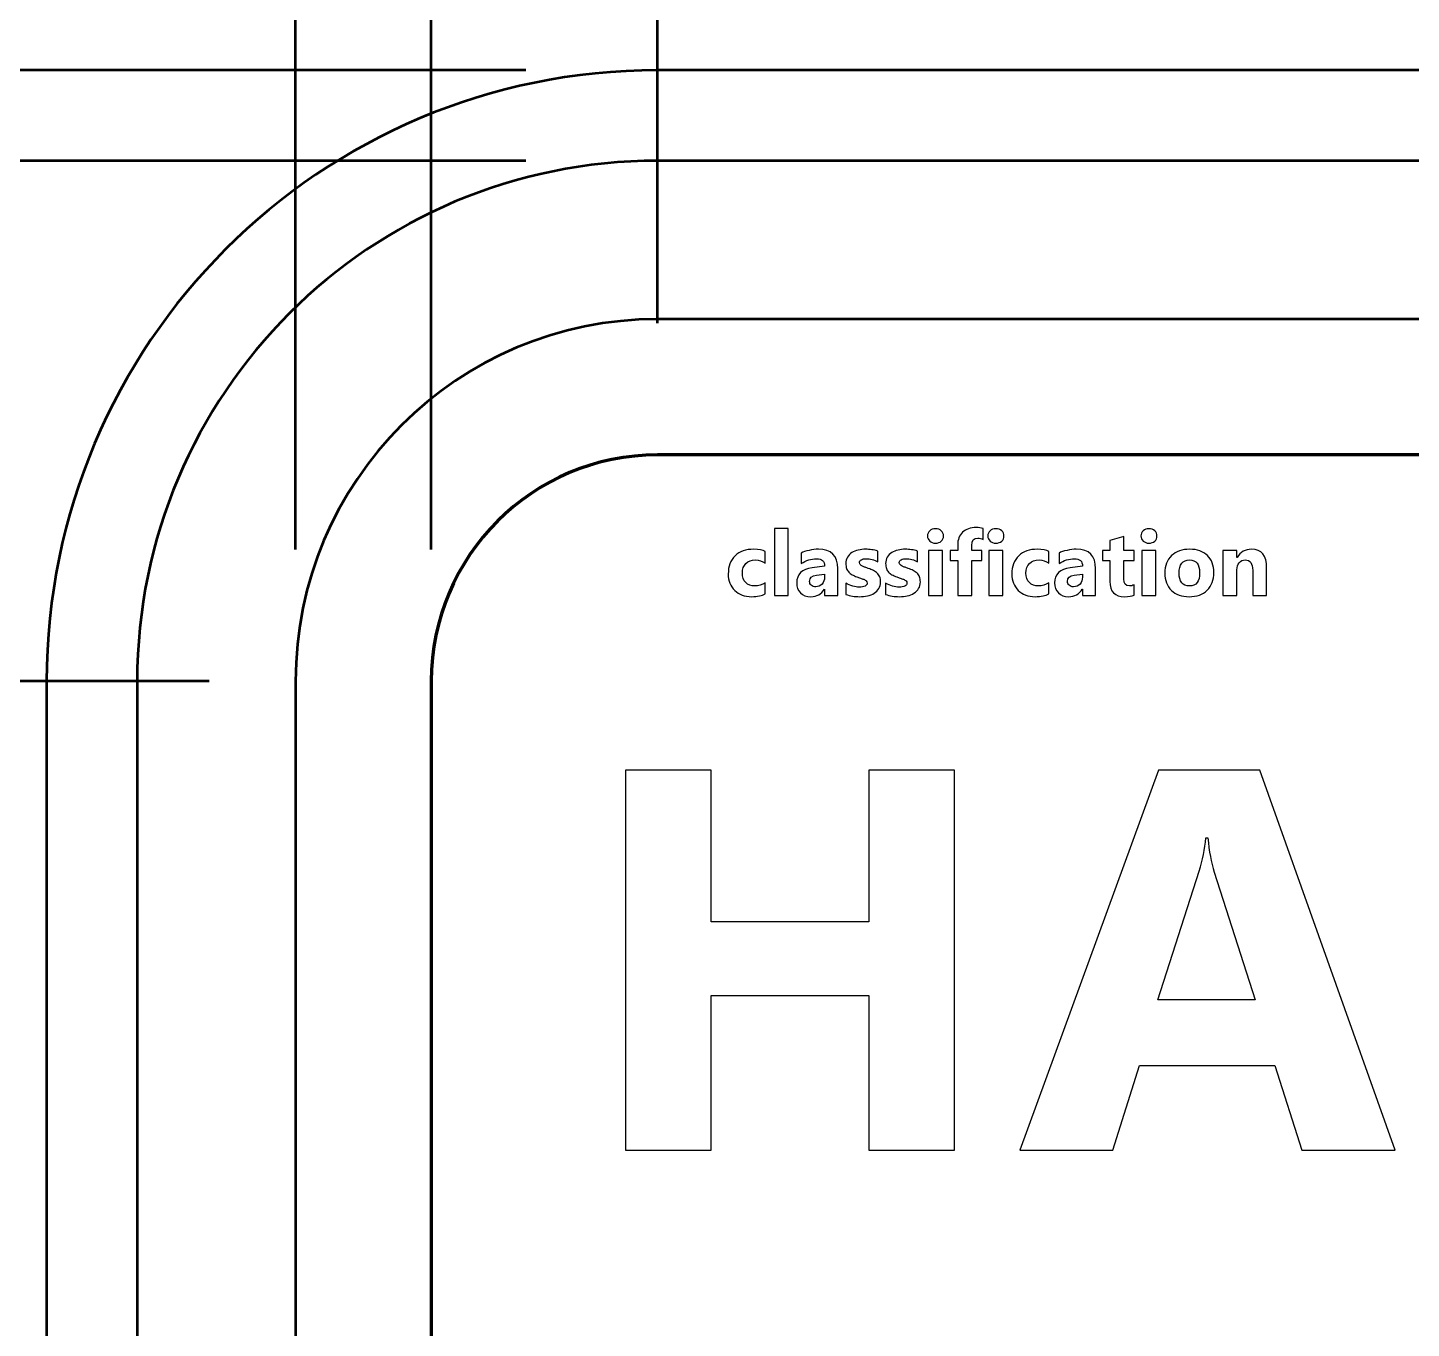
# Model space of a CAD drawing. Header units: centimetres. Extents: x -201 to 63, y -83 to 73.
# Drawn here: x -81.742 to -78.684, y -39.13 to -36.256 of the extents above; entities that cross this region are included whole.
import ezdxf

# ---------------------------------------------------------------- set-up
doc = ezdxf.new("R2010")
doc.units = ezdxf.units.CM
doc.header["$MEASUREMENT"] = 0
doc.layers.add('Layer 1', color=7, linetype='Continuous')

msp = doc.modelspace()

# ---------------------------------------------------------------- linework, layer by layer
at = {"layer": 'Layer 1', "lineweight": 53}
for points in [[(-81.15, -37.40894), (-81.15, -37.40894), (-81.15, -32.70894), (-81.15, -32.70894)], [(-80.35, -36.61788), (-80.35, -36.61788), (-80.35, -32.70894), (-80.35, -32.70894)], [(-80.85, -37.40894), (-80.85, -37.40894), (-80.85, -34.20894), (-80.85, -34.20894)], [(-80.35, -36.90894), (-80.35, -36.90894), (-80.35, -34.20894), (-80.35, -34.20894)], [(-80.64106, -36.35), (-80.64106, -36.35), (-91.79106, -36.35), (-91.79106, -36.35)], [(-80.64106, -36.55), (-80.64106, -36.55), (-90.29106, -36.55), (-90.29106, -36.55)], [(-81.34106, -37.7), (-81.34106, -37.7), (-91.79106, -37.7), (-91.79106, -37.7)], [(-81.34106, -37.7), (-81.34106, -37.7), (-90.29106, -37.7), (-90.29106, -37.7)]]:
    msp.add_open_spline(points, degree=3, dxfattribs=at)
at = {"layer": 'Layer 1', "color": 4, "lineweight": 53}
for points in [[(-81.7, -52.3), (-81.7, -52.3), (-81.7, -37.7), (-81.7, -37.7), (-81.7, -37.7), (-81.7, -36.95441), (-81.09559, -36.35), (-80.35, -36.35), (-80.35, -36.35), (-80.35, -36.35), (-69.65, -36.35), (-69.65, -36.35), (-69.65, -36.35), (-68.90441, -36.35), (-68.3, -36.95441), (-68.3, -37.7), (-68.3, -37.7), (-68.3, -37.7), (-68.3, -52.3), (-68.3, -52.3), (-68.3, -52.3), (-68.3, -53.04559), (-68.90441, -53.65), (-69.65, -53.65), (-69.65, -53.65), (-69.65, -53.65), (-80.35, -53.65), (-80.35, -53.65), (-80.35, -53.65), (-81.09559, -53.65), (-81.7, -53.04559), (-81.7, -52.3)], [(-81.5, -52.3), (-81.5, -52.3), (-81.5, -37.7), (-81.5, -37.7), (-81.5, -37.7), (-81.5, -37.06487), (-80.98513, -36.55), (-80.35, -36.55), (-80.35, -36.55), (-80.35, -36.55), (-69.65, -36.55), (-69.65, -36.55), (-69.65, -36.55), (-69.01487, -36.55), (-68.5, -37.06487), (-68.5, -37.7), (-68.5, -37.7), (-68.5, -37.7), (-68.5, -52.3), (-68.5, -52.3), (-68.5, -52.3), (-68.5, -52.93513), (-69.01487, -53.45), (-69.65, -53.45), (-69.65, -53.45), (-69.65, -53.45), (-80.35, -53.45), (-80.35, -53.45), (-80.35, -53.45), (-80.98513, -53.45), (-81.5, -52.93513), (-81.5, -52.3)]]:
    msp.add_open_spline(points, degree=3, knots=[0, 0, 0, 0, 0.1111111, 0.1111111, 0.1111111, 0.1111111, 0.2222222, 0.2222222, 0.2222222, 0.2222222, 0.3333333, 0.3333333, 0.3333333, 0.3333333, 0.4444444, 0.4444444, 0.4444444, 0.4444444, 0.5555556, 0.5555556, 0.5555556, 0.5555556, 0.6666667, 0.6666667, 0.6666667, 0.6666667, 0.7777778, 0.7777778, 0.7777778, 0.7777778, 1, 1, 1, 1], dxfattribs=at)
at = {"layer": 'Layer 1', "color": 253, "lineweight": 53}
msp.add_open_spline([(-81.15, -52.3), (-81.15, -52.3), (-81.15, -37.7), (-81.15, -37.7), (-81.15, -37.7), (-81.15, -37.25817), (-80.79183, -36.9), (-80.35, -36.9), (-80.35, -36.9), (-80.35, -36.9), (-69.65, -36.9), (-69.65, -36.9), (-69.65, -36.9), (-69.20817, -36.9), (-68.85, -37.25817), (-68.85, -37.7), (-68.85, -37.7), (-68.85, -37.7), (-68.85, -52.3), (-68.85, -52.3), (-68.85, -52.3), (-68.85, -52.74183), (-69.20817, -53.1), (-69.65, -53.1), (-69.65, -53.1), (-69.65, -53.1), (-80.35, -53.1), (-80.35, -53.1), (-80.35, -53.1), (-80.79183, -53.1), (-81.15, -52.74183), (-81.15, -52.3)], degree=3, knots=[0, 0, 0, 0, 0.1111111, 0.1111111, 0.1111111, 0.1111111, 0.2222222, 0.2222222, 0.2222222, 0.2222222, 0.3333333, 0.3333333, 0.3333333, 0.3333333, 0.4444444, 0.4444444, 0.4444444, 0.4444444, 0.5555556, 0.5555556, 0.5555556, 0.5555556, 0.6666667, 0.6666667, 0.6666667, 0.6666667, 0.7777778, 0.7777778, 0.7777778, 0.7777778, 1, 1, 1, 1], dxfattribs=at)
at = {"layer": 'Layer 1', "lineweight": 100}
msp.add_open_spline([(-80.85, -52.3), (-80.85, -52.3), (-80.85, -37.7), (-80.85, -37.7), (-80.85, -37.7), (-80.85, -37.42386), (-80.62614, -37.2), (-80.35, -37.2), (-80.35, -37.2), (-80.35, -37.2), (-69.65, -37.2), (-69.65, -37.2), (-69.65, -37.2), (-69.37386, -37.2), (-69.15, -37.42386), (-69.15, -37.7), (-69.15, -37.7), (-69.15, -37.7), (-69.15, -52.3), (-69.15, -52.3), (-69.15, -52.3), (-69.15, -52.57614), (-69.37386, -52.8), (-69.65, -52.8), (-69.65, -52.8), (-69.65, -52.8), (-80.35, -52.8), (-80.35, -52.8), (-80.35, -52.8), (-80.62614, -52.8), (-80.85, -52.57614), (-80.85, -52.3)], degree=3, knots=[0, 0, 0, 0, 0.1111111, 0.1111111, 0.1111111, 0.1111111, 0.2222222, 0.2222222, 0.2222222, 0.2222222, 0.3333333, 0.3333333, 0.3333333, 0.3333333, 0.4444444, 0.4444444, 0.4444444, 0.4444444, 0.5555556, 0.5555556, 0.5555556, 0.5555556, 0.6666667, 0.6666667, 0.6666667, 0.6666667, 0.7777778, 0.7777778, 0.7777778, 0.7777778, 1, 1, 1, 1], dxfattribs=at)
at = {"layer": 'Layer 1'}
for points, knots in [([(-80.061, -37.51099), (-80.061, -37.51099), (-80.09183, -37.51099), (-80.09183, -37.51099), (-80.09183, -37.51099), (-80.09183, -37.51099), (-80.09183, -37.36296), (-80.09183, -37.36296), (-80.09183, -37.36296), (-80.09183, -37.36296), (-80.061, -37.36296), (-80.061, -37.36296), (-80.061, -37.36296), (-80.061, -37.36296), (-80.061, -37.51099), (-80.061, -37.51099)], [0, 0, 0, 0, 0.2, 0.2, 0.2, 0.2, 0.4, 0.4, 0.4, 0.4, 0.6, 0.6, 0.6, 0.6, 1, 1, 1, 1]), ([(-79.73577, -37.39516), (-79.74097, -37.39516), (-79.74524, -37.39362), (-79.74854, -37.39052), (-79.74854, -37.39052), (-79.75187, -37.38742), (-79.75354, -37.38366), (-79.75354, -37.37916), (-79.75354, -37.37916), (-79.75354, -37.37452), (-79.75187, -37.37076), (-79.74854, -37.36782), (-79.74854, -37.36782), (-79.74524, -37.36489), (-79.74097, -37.36342), (-79.73577, -37.36342), (-79.73577, -37.36342), (-79.73047, -37.36342), (-79.7262, -37.36489), (-79.7229, -37.36782), (-79.7229, -37.36782), (-79.71964, -37.37076), (-79.71797, -37.37452), (-79.71797, -37.37916), (-79.71797, -37.37916), (-79.71797, -37.38382), (-79.71964, -37.38769), (-79.7229, -37.39069), (-79.7229, -37.39069), (-79.7262, -37.39366), (-79.73047, -37.39516), (-79.73577, -37.39516)], [0, 0, 0, 0, 0.1111111, 0.1111111, 0.1111111, 0.1111111, 0.2222222, 0.2222222, 0.2222222, 0.2222222, 0.3333333, 0.3333333, 0.3333333, 0.3333333, 0.4444444, 0.4444444, 0.4444444, 0.4444444, 0.5555556, 0.5555556, 0.5555556, 0.5555556, 0.6666667, 0.6666667, 0.6666667, 0.6666667, 0.7777778, 0.7777778, 0.7777778, 0.7777778, 1, 1, 1, 1]), ([(-79.63077, -37.38676), (-79.63451, -37.38496), (-79.63821, -37.38402), (-79.64191, -37.38402), (-79.64191, -37.38402), (-79.65117, -37.38402), (-79.65577, -37.38942), (-79.65577, -37.40016), (-79.65577, -37.40016), (-79.65577, -37.40016), (-79.65577, -37.41099), (-79.65577, -37.41099), (-79.65577, -37.41099), (-79.65577, -37.41099), (-79.63314, -37.41099), (-79.63314, -37.41099), (-79.63314, -37.41099), (-79.63314, -37.41099), (-79.63314, -37.43336), (-79.63314, -37.43336), (-79.63314, -37.43336), (-79.63314, -37.43336), (-79.65577, -37.43336), (-79.65577, -37.43336), (-79.65577, -37.43336), (-79.65577, -37.43336), (-79.65577, -37.51099), (-79.65577, -37.51099), (-79.65577, -37.51099), (-79.65577, -37.51099), (-79.68674, -37.51099), (-79.68674, -37.51099), (-79.68674, -37.51099), (-79.68674, -37.51099), (-79.68674, -37.43336), (-79.68674, -37.43336), (-79.68674, -37.43336), (-79.68674, -37.43336), (-79.70354, -37.43336), (-79.70354, -37.43336), (-79.70354, -37.43336), (-79.70354, -37.43336), (-79.70354, -37.41099), (-79.70354, -37.41099), (-79.70354, -37.41099), (-79.70354, -37.41099), (-79.68674, -37.41099), (-79.68674, -37.41099), (-79.68674, -37.41099), (-79.68674, -37.41099), (-79.68674, -37.39859), (-79.68674, -37.39859), (-79.68674, -37.39859), (-79.68674, -37.38719), (-79.68307, -37.37802), (-79.67574, -37.37106), (-79.67574, -37.37106), (-79.66844, -37.36409), (-79.65847, -37.36059), (-79.64591, -37.36059), (-79.64591, -37.36059), (-79.63987, -37.36059), (-79.63481, -37.36126), (-79.63077, -37.36256), (-79.63077, -37.36256), (-79.63077, -37.36256), (-79.63077, -37.38676), (-79.63077, -37.38676)], [0, 0, 0, 0, 0.0555556, 0.0555556, 0.0555556, 0.0555556, 0.1111111, 0.1111111, 0.1111111, 0.1111111, 0.1666667, 0.1666667, 0.1666667, 0.1666667, 0.2222222, 0.2222222, 0.2222222, 0.2222222, 0.2777778, 0.2777778, 0.2777778, 0.2777778, 0.3333333, 0.3333333, 0.3333333, 0.3333333, 0.3888889, 0.3888889, 0.3888889, 0.3888889, 0.4444444, 0.4444444, 0.4444444, 0.4444444, 0.5, 0.5, 0.5, 0.5, 0.5555556, 0.5555556, 0.5555556, 0.5555556, 0.6111111, 0.6111111, 0.6111111, 0.6111111, 0.6666667, 0.6666667, 0.6666667, 0.6666667, 0.7222222, 0.7222222, 0.7222222, 0.7222222, 0.7777778, 0.7777778, 0.7777778, 0.7777778, 0.8333333, 0.8333333, 0.8333333, 0.8333333, 0.8888889, 0.8888889, 0.8888889, 0.8888889, 1, 1, 1, 1]), ([(-79.60237, -37.39516), (-79.60757, -37.39516), (-79.61184, -37.39362), (-79.61517, -37.39052), (-79.61517, -37.39052), (-79.61847, -37.38742), (-79.62014, -37.38366), (-79.62014, -37.37916), (-79.62014, -37.37916), (-79.62014, -37.37452), (-79.61847, -37.37076), (-79.61517, -37.36782), (-79.61517, -37.36782), (-79.61184, -37.36489), (-79.60757, -37.36342), (-79.60237, -37.36342), (-79.60237, -37.36342), (-79.59707, -37.36342), (-79.59281, -37.36489), (-79.58947, -37.36782), (-79.58947, -37.36782), (-79.58614, -37.37076), (-79.58451, -37.37452), (-79.58451, -37.37916), (-79.58451, -37.37916), (-79.58451, -37.38379), (-79.58614, -37.38759), (-79.58944, -37.39062), (-79.58944, -37.39062), (-79.59271, -37.39366), (-79.59704, -37.39516), (-79.60237, -37.39516)], [0, 0, 0, 0, 0.1111111, 0.1111111, 0.1111111, 0.1111111, 0.2222222, 0.2222222, 0.2222222, 0.2222222, 0.3333333, 0.3333333, 0.3333333, 0.3333333, 0.4444444, 0.4444444, 0.4444444, 0.4444444, 0.5555556, 0.5555556, 0.5555556, 0.5555556, 0.6666667, 0.6666667, 0.6666667, 0.6666667, 0.7777778, 0.7777778, 0.7777778, 0.7777778, 1, 1, 1, 1]), ([(-79.26408, -37.39516), (-79.26928, -37.39516), (-79.27355, -37.39362), (-79.27685, -37.39052), (-79.27685, -37.39052), (-79.28018, -37.38742), (-79.28185, -37.38366), (-79.28185, -37.37916), (-79.28185, -37.37916), (-79.28185, -37.37452), (-79.28018, -37.37076), (-79.27685, -37.36782), (-79.27685, -37.36782), (-79.27355, -37.36489), (-79.26928, -37.36342), (-79.26408, -37.36342), (-79.26408, -37.36342), (-79.25878, -37.36342), (-79.25451, -37.36489), (-79.25121, -37.36782), (-79.25121, -37.36782), (-79.24795, -37.37076), (-79.24628, -37.37452), (-79.24628, -37.37916), (-79.24628, -37.37916), (-79.24628, -37.38382), (-79.24795, -37.38769), (-79.25121, -37.39069), (-79.25121, -37.39069), (-79.25451, -37.39366), (-79.25878, -37.39516), (-79.26408, -37.39516)], [0, 0, 0, 0, 0.1111111, 0.1111111, 0.1111111, 0.1111111, 0.2222222, 0.2222222, 0.2222222, 0.2222222, 0.3333333, 0.3333333, 0.3333333, 0.3333333, 0.4444444, 0.4444444, 0.4444444, 0.4444444, 0.5555556, 0.5555556, 0.5555556, 0.5555556, 0.6666667, 0.6666667, 0.6666667, 0.6666667, 0.7777778, 0.7777778, 0.7777778, 0.7777778, 1, 1, 1, 1]), ([(-79.29708, -37.50982), (-79.30164, -37.51222), (-79.30851, -37.51342), (-79.31768, -37.51342), (-79.31768, -37.51342), (-79.33941, -37.51342), (-79.35031, -37.50212), (-79.35031, -37.47956), (-79.35031, -37.47956), (-79.35031, -37.47956), (-79.35031, -37.43376), (-79.35031, -37.43376), (-79.35031, -37.43376), (-79.35031, -37.43376), (-79.36651, -37.43376), (-79.36651, -37.43376), (-79.36651, -37.43376), (-79.36651, -37.43376), (-79.36651, -37.41099), (-79.36651, -37.41099), (-79.36651, -37.41099), (-79.36651, -37.41099), (-79.35031, -37.41099), (-79.35031, -37.41099), (-79.35031, -37.41099), (-79.35031, -37.41099), (-79.35031, -37.38942), (-79.35031, -37.38942), (-79.35031, -37.38942), (-79.35031, -37.38942), (-79.31954, -37.38062), (-79.31954, -37.38062), (-79.31954, -37.38062), (-79.31954, -37.38062), (-79.31954, -37.41099), (-79.31954, -37.41099), (-79.31954, -37.41099), (-79.31954, -37.41099), (-79.29708, -37.41099), (-79.29708, -37.41099), (-79.29708, -37.41099), (-79.29708, -37.41099), (-79.29708, -37.43376), (-79.29708, -37.43376), (-79.29708, -37.43376), (-79.29708, -37.43376), (-79.31954, -37.43376), (-79.31954, -37.43376), (-79.31954, -37.43376), (-79.31954, -37.43376), (-79.31954, -37.47419), (-79.31954, -37.47419), (-79.31954, -37.47419), (-79.31954, -37.48459), (-79.31541, -37.48979), (-79.30714, -37.48979), (-79.30714, -37.48979), (-79.30388, -37.48979), (-79.30051, -37.48886), (-79.29708, -37.48696), (-79.29708, -37.48696), (-79.29708, -37.48696), (-79.29708, -37.50982), (-79.29708, -37.50982)], [0, 0, 0, 0, 0.0588235, 0.0588235, 0.0588235, 0.0588235, 0.1176471, 0.1176471, 0.1176471, 0.1176471, 0.1764706, 0.1764706, 0.1764706, 0.1764706, 0.2352941, 0.2352941, 0.2352941, 0.2352941, 0.2941176, 0.2941176, 0.2941176, 0.2941176, 0.3529412, 0.3529412, 0.3529412, 0.3529412, 0.4117647, 0.4117647, 0.4117647, 0.4117647, 0.4705882, 0.4705882, 0.4705882, 0.4705882, 0.5294118, 0.5294118, 0.5294118, 0.5294118, 0.5882353, 0.5882353, 0.5882353, 0.5882353, 0.6470588, 0.6470588, 0.6470588, 0.6470588, 0.7058824, 0.7058824, 0.7058824, 0.7058824, 0.7647059, 0.7647059, 0.7647059, 0.7647059, 0.8235294, 0.8235294, 0.8235294, 0.8235294, 0.8823529, 0.8823529, 0.8823529, 0.8823529, 1, 1, 1, 1]), ([(-80.11206, -37.50739), (-80.11903, -37.51142), (-80.1291, -37.51342), (-80.14223, -37.51342), (-80.14223, -37.51342), (-80.1576, -37.51342), (-80.17003, -37.50879), (-80.17953, -37.49946), (-80.17953, -37.49946), (-80.18903, -37.49016), (-80.1938, -37.47816), (-80.1938, -37.46342), (-80.1938, -37.46342), (-80.1938, -37.44642), (-80.1887, -37.43306), (-80.17853, -37.42326), (-80.17853, -37.42326), (-80.16833, -37.41346), (-80.1547, -37.40856), (-80.13763, -37.40856), (-80.13763, -37.40856), (-80.12586, -37.40856), (-80.11733, -37.41012), (-80.11206, -37.41322), (-80.11206, -37.41322), (-80.11206, -37.41322), (-80.11206, -37.43942), (-80.11206, -37.43942), (-80.11206, -37.43942), (-80.1185, -37.43459), (-80.1257, -37.43219), (-80.13363, -37.43219), (-80.13363, -37.43219), (-80.1425, -37.43219), (-80.1495, -37.43476), (-80.1547, -37.43996), (-80.1547, -37.43996), (-80.15986, -37.44512), (-80.16246, -37.45226), (-80.16246, -37.46139), (-80.16246, -37.46139), (-80.16246, -37.47022), (-80.15996, -37.47719), (-80.15503, -37.48222), (-80.15503, -37.48222), (-80.1501, -37.48729), (-80.14326, -37.48979), (-80.13463, -37.48979), (-80.13463, -37.48979), (-80.12693, -37.48979), (-80.11943, -37.48739), (-80.11206, -37.48256), (-80.11206, -37.48256), (-80.11206, -37.48256), (-80.11206, -37.50739), (-80.11206, -37.50739)], [0, 0, 0, 0, 0.0666667, 0.0666667, 0.0666667, 0.0666667, 0.1333333, 0.1333333, 0.1333333, 0.1333333, 0.2, 0.2, 0.2, 0.2, 0.2666667, 0.2666667, 0.2666667, 0.2666667, 0.3333333, 0.3333333, 0.3333333, 0.3333333, 0.4, 0.4, 0.4, 0.4, 0.4666667, 0.4666667, 0.4666667, 0.4666667, 0.5333333, 0.5333333, 0.5333333, 0.5333333, 0.6, 0.6, 0.6, 0.6, 0.6666667, 0.6666667, 0.6666667, 0.6666667, 0.7333333, 0.7333333, 0.7333333, 0.7333333, 0.8, 0.8, 0.8, 0.8, 0.8666667, 0.8666667, 0.8666667, 0.8666667, 1, 1, 1, 1]), ([(-79.9518, -37.51099), (-79.9518, -37.51099), (-79.981, -37.51099), (-79.981, -37.51099), (-79.981, -37.51099), (-79.981, -37.51099), (-79.981, -37.49662), (-79.981, -37.49662), (-79.981, -37.49662), (-79.981, -37.49662), (-79.9814, -37.49662), (-79.9814, -37.49662), (-79.9814, -37.49662), (-79.9881, -37.50782), (-79.99803, -37.51342), (-80.0112, -37.51342), (-80.0112, -37.51342), (-80.0209, -37.51342), (-80.02853, -37.51069), (-80.0341, -37.50519), (-80.0341, -37.50519), (-80.03967, -37.49969), (-80.04243, -37.49232), (-80.04243, -37.48316), (-80.04243, -37.48316), (-80.04243, -37.46376), (-80.03093, -37.45256), (-80.00797, -37.44956), (-80.00797, -37.44956), (-80.00797, -37.44956), (-79.9808, -37.44596), (-79.9808, -37.44596), (-79.9808, -37.44596), (-79.9808, -37.43502), (-79.98673, -37.42956), (-79.9986, -37.42956), (-79.9986, -37.42956), (-80.0105, -37.42956), (-80.02183, -37.43309), (-80.03257, -37.44019), (-80.03257, -37.44019), (-80.03257, -37.44019), (-80.03257, -37.41696), (-80.03257, -37.41696), (-80.03257, -37.41696), (-80.02827, -37.41472), (-80.0224, -37.41279), (-80.01493, -37.41109), (-80.01493, -37.41109), (-80.0075, -37.40939), (-80.0007, -37.40856), (-79.99457, -37.40856), (-79.99457, -37.40856), (-79.96607, -37.40856), (-79.9518, -37.42279), (-79.9518, -37.45122), (-79.9518, -37.45122), (-79.9518, -37.45122), (-79.9518, -37.51099), (-79.9518, -37.51099)], [0, 0, 0, 0, 0.0625, 0.0625, 0.0625, 0.0625, 0.125, 0.125, 0.125, 0.125, 0.1875, 0.1875, 0.1875, 0.1875, 0.25, 0.25, 0.25, 0.25, 0.3125, 0.3125, 0.3125, 0.3125, 0.375, 0.375, 0.375, 0.375, 0.4375, 0.4375, 0.4375, 0.4375, 0.5, 0.5, 0.5, 0.5, 0.5625, 0.5625, 0.5625, 0.5625, 0.625, 0.625, 0.625, 0.625, 0.6875, 0.6875, 0.6875, 0.6875, 0.75, 0.75, 0.75, 0.75, 0.8125, 0.8125, 0.8125, 0.8125, 0.875, 0.875, 0.875, 0.875, 1, 1, 1, 1]), ([(-79.93394, -37.50836), (-79.93394, -37.50836), (-79.93394, -37.48336), (-79.93394, -37.48336), (-79.93394, -37.48336), (-79.92884, -37.48642), (-79.92377, -37.48869), (-79.91874, -37.49019), (-79.91874, -37.49019), (-79.9137, -37.49169), (-79.90894, -37.49242), (-79.90444, -37.49242), (-79.90444, -37.49242), (-79.89897, -37.49242), (-79.89464, -37.49169), (-79.8915, -37.49019), (-79.8915, -37.49019), (-79.88834, -37.48869), (-79.88677, -37.48642), (-79.88677, -37.48336), (-79.88677, -37.48336), (-79.88677, -37.48139), (-79.88747, -37.47976), (-79.8889, -37.47846), (-79.8889, -37.47846), (-79.89034, -37.47716), (-79.89217, -37.47602), (-79.89444, -37.47506), (-79.89444, -37.47506), (-79.89667, -37.47409), (-79.89914, -37.47319), (-79.9018, -37.47242), (-79.9018, -37.47242), (-79.90447, -37.47162), (-79.90704, -37.47076), (-79.9095, -37.46979), (-79.9095, -37.46979), (-79.91347, -37.46829), (-79.91697, -37.46666), (-79.92, -37.46496), (-79.92, -37.46496), (-79.92304, -37.46322), (-79.92557, -37.46122), (-79.92764, -37.45892), (-79.92764, -37.45892), (-79.92967, -37.45666), (-79.93124, -37.45402), (-79.9323, -37.45102), (-79.9323, -37.45102), (-79.93337, -37.44802), (-79.93394, -37.44449), (-79.93394, -37.44039), (-79.93394, -37.44039), (-79.93394, -37.43479), (-79.9327, -37.42996), (-79.93027, -37.42592), (-79.93027, -37.42592), (-79.92784, -37.42189), (-79.92457, -37.41859), (-79.9205, -37.41602), (-79.9205, -37.41602), (-79.91644, -37.41346), (-79.91177, -37.41156), (-79.90654, -37.41036), (-79.90654, -37.41036), (-79.9013, -37.40916), (-79.89584, -37.40856), (-79.89017, -37.40856), (-79.89017, -37.40856), (-79.88574, -37.40856), (-79.88127, -37.40889), (-79.8767, -37.40959), (-79.8767, -37.40959), (-79.87214, -37.41026), (-79.86764, -37.41126), (-79.8632, -37.41256), (-79.8632, -37.41256), (-79.8632, -37.41256), (-79.8632, -37.43639), (-79.8632, -37.43639), (-79.8632, -37.43639), (-79.86714, -37.43409), (-79.8713, -37.43239), (-79.87577, -37.43126), (-79.87577, -37.43126), (-79.88024, -37.43012), (-79.8846, -37.42956), (-79.8889, -37.42956), (-79.8889, -37.42956), (-79.89094, -37.42956), (-79.89284, -37.42972), (-79.8946, -37.43009), (-79.8946, -37.43009), (-79.8964, -37.43042), (-79.898, -37.43096), (-79.89937, -37.43166), (-79.89937, -37.43166), (-79.90074, -37.43232), (-79.9018, -37.43319), (-79.90257, -37.43429), (-79.90257, -37.43429), (-79.90337, -37.43536), (-79.90374, -37.43659), (-79.90374, -37.43796), (-79.90374, -37.43796), (-79.90374, -37.43976), (-79.90317, -37.44132), (-79.902, -37.44262), (-79.902, -37.44262), (-79.9008, -37.44392), (-79.8993, -37.44506), (-79.8974, -37.44599), (-79.8974, -37.44599), (-79.8955, -37.44696), (-79.8934, -37.44779), (-79.8911, -37.44852), (-79.8911, -37.44852), (-79.8888, -37.44929), (-79.8865, -37.45006), (-79.8842, -37.45082), (-79.8842, -37.45082), (-79.8801, -37.45226), (-79.8764, -37.45382), (-79.87307, -37.45552), (-79.87307, -37.45552), (-79.86977, -37.45722), (-79.8669, -37.45919), (-79.86454, -37.46149), (-79.86454, -37.46149), (-79.86217, -37.46376), (-79.86034, -37.46642), (-79.85907, -37.46949), (-79.85907, -37.46949), (-79.8578, -37.47256), (-79.85717, -37.47619), (-79.85717, -37.48042), (-79.85717, -37.48042), (-79.85717, -37.48636), (-79.85844, -37.49142), (-79.86104, -37.49562), (-79.86104, -37.49562), (-79.8636, -37.49982), (-79.867, -37.50322), (-79.87127, -37.50586), (-79.87127, -37.50586), (-79.87554, -37.50849), (-79.88047, -37.51042), (-79.88604, -37.51162), (-79.88604, -37.51162), (-79.8916, -37.51282), (-79.89737, -37.51342), (-79.90337, -37.51342), (-79.90337, -37.51342), (-79.91437, -37.51342), (-79.92454, -37.51172), (-79.93394, -37.50836)], [0, 0, 0, 0, 0.025, 0.025, 0.025, 0.025, 0.05, 0.05, 0.05, 0.05, 0.075, 0.075, 0.075, 0.075, 0.1, 0.1, 0.1, 0.1, 0.125, 0.125, 0.125, 0.125, 0.15, 0.15, 0.15, 0.15, 0.175, 0.175, 0.175, 0.175, 0.2, 0.2, 0.2, 0.2, 0.225, 0.225, 0.225, 0.225, 0.25, 0.25, 0.25, 0.25, 0.275, 0.275, 0.275, 0.275, 0.3, 0.3, 0.3, 0.3, 0.325, 0.325, 0.325, 0.325, 0.35, 0.35, 0.35, 0.35, 0.375, 0.375, 0.375, 0.375, 0.4, 0.4, 0.4, 0.4, 0.425, 0.425, 0.425, 0.425, 0.45, 0.45, 0.45, 0.45, 0.475, 0.475, 0.475, 0.475, 0.5, 0.5, 0.5, 0.5, 0.525, 0.525, 0.525, 0.525, 0.55, 0.55, 0.55, 0.55, 0.575, 0.575, 0.575, 0.575, 0.6, 0.6, 0.6, 0.6, 0.625, 0.625, 0.625, 0.625, 0.65, 0.65, 0.65, 0.65, 0.675, 0.675, 0.675, 0.675, 0.7, 0.7, 0.7, 0.7, 0.725, 0.725, 0.725, 0.725, 0.75, 0.75, 0.75, 0.75, 0.775, 0.775, 0.775, 0.775, 0.8, 0.8, 0.8, 0.8, 0.825, 0.825, 0.825, 0.825, 0.85, 0.85, 0.85, 0.85, 0.875, 0.875, 0.875, 0.875, 0.9, 0.9, 0.9, 0.9, 0.925, 0.925, 0.925, 0.925, 0.95, 0.95, 0.95, 0.95, 1, 1, 1, 1]), ([(-79.84594, -37.50836), (-79.84594, -37.50836), (-79.84594, -37.48336), (-79.84594, -37.48336), (-79.84594, -37.48336), (-79.84084, -37.48642), (-79.83577, -37.48869), (-79.83074, -37.49019), (-79.83074, -37.49019), (-79.8257, -37.49169), (-79.82094, -37.49242), (-79.81644, -37.49242), (-79.81644, -37.49242), (-79.81097, -37.49242), (-79.80664, -37.49169), (-79.8035, -37.49019), (-79.8035, -37.49019), (-79.80034, -37.48869), (-79.79877, -37.48642), (-79.79877, -37.48336), (-79.79877, -37.48336), (-79.79877, -37.48139), (-79.79947, -37.47976), (-79.8009, -37.47846), (-79.8009, -37.47846), (-79.80234, -37.47716), (-79.80417, -37.47602), (-79.80644, -37.47506), (-79.80644, -37.47506), (-79.80867, -37.47409), (-79.81114, -37.47319), (-79.8138, -37.47242), (-79.8138, -37.47242), (-79.81647, -37.47162), (-79.81904, -37.47076), (-79.8215, -37.46979), (-79.8215, -37.46979), (-79.82547, -37.46829), (-79.82897, -37.46666), (-79.832, -37.46496), (-79.832, -37.46496), (-79.83504, -37.46322), (-79.83757, -37.46122), (-79.83964, -37.45892), (-79.83964, -37.45892), (-79.84167, -37.45666), (-79.84324, -37.45402), (-79.8443, -37.45102), (-79.8443, -37.45102), (-79.84537, -37.44802), (-79.84594, -37.44449), (-79.84594, -37.44039), (-79.84594, -37.44039), (-79.84594, -37.43479), (-79.8447, -37.42996), (-79.84227, -37.42592), (-79.84227, -37.42592), (-79.83984, -37.42189), (-79.83657, -37.41859), (-79.8325, -37.41602), (-79.8325, -37.41602), (-79.82844, -37.41346), (-79.82377, -37.41156), (-79.81854, -37.41036), (-79.81854, -37.41036), (-79.8133, -37.40916), (-79.80784, -37.40856), (-79.80217, -37.40856), (-79.80217, -37.40856), (-79.79774, -37.40856), (-79.79327, -37.40889), (-79.7887, -37.40959), (-79.7887, -37.40959), (-79.78414, -37.41026), (-79.77964, -37.41126), (-79.7752, -37.41256), (-79.7752, -37.41256), (-79.7752, -37.41256), (-79.7752, -37.43639), (-79.7752, -37.43639), (-79.7752, -37.43639), (-79.77914, -37.43409), (-79.7833, -37.43239), (-79.78777, -37.43126), (-79.78777, -37.43126), (-79.79224, -37.43012), (-79.7966, -37.42956), (-79.8009, -37.42956), (-79.8009, -37.42956), (-79.80294, -37.42956), (-79.80484, -37.42972), (-79.8066, -37.43009), (-79.8066, -37.43009), (-79.8084, -37.43042), (-79.81, -37.43096), (-79.81137, -37.43166), (-79.81137, -37.43166), (-79.81274, -37.43232), (-79.8138, -37.43319), (-79.81457, -37.43429), (-79.81457, -37.43429), (-79.81537, -37.43536), (-79.81574, -37.43659), (-79.81574, -37.43796), (-79.81574, -37.43796), (-79.81574, -37.43976), (-79.81517, -37.44132), (-79.814, -37.44262), (-79.814, -37.44262), (-79.8128, -37.44392), (-79.8113, -37.44506), (-79.8094, -37.44599), (-79.8094, -37.44599), (-79.8075, -37.44696), (-79.8054, -37.44779), (-79.8031, -37.44852), (-79.8031, -37.44852), (-79.8008, -37.44929), (-79.7985, -37.45006), (-79.7962, -37.45082), (-79.7962, -37.45082), (-79.7921, -37.45226), (-79.7884, -37.45382), (-79.78507, -37.45552), (-79.78507, -37.45552), (-79.78177, -37.45722), (-79.7789, -37.45919), (-79.77654, -37.46149), (-79.77654, -37.46149), (-79.77417, -37.46376), (-79.77234, -37.46642), (-79.77107, -37.46949), (-79.77107, -37.46949), (-79.7698, -37.47256), (-79.76917, -37.47619), (-79.76917, -37.48042), (-79.76917, -37.48042), (-79.76917, -37.48636), (-79.77044, -37.49142), (-79.77304, -37.49562), (-79.77304, -37.49562), (-79.7756, -37.49982), (-79.779, -37.50322), (-79.78327, -37.50586), (-79.78327, -37.50586), (-79.78754, -37.50849), (-79.79247, -37.51042), (-79.79804, -37.51162), (-79.79804, -37.51162), (-79.8036, -37.51282), (-79.80937, -37.51342), (-79.81537, -37.51342), (-79.81537, -37.51342), (-79.82637, -37.51342), (-79.83654, -37.51172), (-79.84594, -37.50836)], [0, 0, 0, 0, 0.025, 0.025, 0.025, 0.025, 0.05, 0.05, 0.05, 0.05, 0.075, 0.075, 0.075, 0.075, 0.1, 0.1, 0.1, 0.1, 0.125, 0.125, 0.125, 0.125, 0.15, 0.15, 0.15, 0.15, 0.175, 0.175, 0.175, 0.175, 0.2, 0.2, 0.2, 0.2, 0.225, 0.225, 0.225, 0.225, 0.25, 0.25, 0.25, 0.25, 0.275, 0.275, 0.275, 0.275, 0.3, 0.3, 0.3, 0.3, 0.325, 0.325, 0.325, 0.325, 0.35, 0.35, 0.35, 0.35, 0.375, 0.375, 0.375, 0.375, 0.4, 0.4, 0.4, 0.4, 0.425, 0.425, 0.425, 0.425, 0.45, 0.45, 0.45, 0.45, 0.475, 0.475, 0.475, 0.475, 0.5, 0.5, 0.5, 0.5, 0.525, 0.525, 0.525, 0.525, 0.55, 0.55, 0.55, 0.55, 0.575, 0.575, 0.575, 0.575, 0.6, 0.6, 0.6, 0.6, 0.625, 0.625, 0.625, 0.625, 0.65, 0.65, 0.65, 0.65, 0.675, 0.675, 0.675, 0.675, 0.7, 0.7, 0.7, 0.7, 0.725, 0.725, 0.725, 0.725, 0.75, 0.75, 0.75, 0.75, 0.775, 0.775, 0.775, 0.775, 0.8, 0.8, 0.8, 0.8, 0.825, 0.825, 0.825, 0.825, 0.85, 0.85, 0.85, 0.85, 0.875, 0.875, 0.875, 0.875, 0.9, 0.9, 0.9, 0.9, 0.925, 0.925, 0.925, 0.925, 0.95, 0.95, 0.95, 0.95, 1, 1, 1, 1]), ([(-79.72054, -37.51099), (-79.72054, -37.51099), (-79.75137, -37.51099), (-79.75137, -37.51099), (-79.75137, -37.51099), (-79.75137, -37.51099), (-79.75137, -37.41099), (-79.75137, -37.41099), (-79.75137, -37.41099), (-79.75137, -37.41099), (-79.72054, -37.41099), (-79.72054, -37.41099), (-79.72054, -37.41099), (-79.72054, -37.41099), (-79.72054, -37.51099), (-79.72054, -37.51099)], [0, 0, 0, 0, 0.2, 0.2, 0.2, 0.2, 0.4, 0.4, 0.4, 0.4, 0.6, 0.6, 0.6, 0.6, 1, 1, 1, 1]), ([(-79.58714, -37.51099), (-79.58714, -37.51099), (-79.61787, -37.51099), (-79.61787, -37.51099), (-79.61787, -37.51099), (-79.61787, -37.51099), (-79.61787, -37.41099), (-79.61787, -37.41099), (-79.61787, -37.41099), (-79.61787, -37.41099), (-79.58714, -37.41099), (-79.58714, -37.41099), (-79.58714, -37.41099), (-79.58714, -37.41099), (-79.58714, -37.51099), (-79.58714, -37.51099)], [0, 0, 0, 0, 0.2, 0.2, 0.2, 0.2, 0.4, 0.4, 0.4, 0.4, 0.6, 0.6, 0.6, 0.6, 1, 1, 1, 1]), ([(-79.48537, -37.50739), (-79.49234, -37.51142), (-79.50241, -37.51342), (-79.51554, -37.51342), (-79.51554, -37.51342), (-79.53091, -37.51342), (-79.54334, -37.50879), (-79.55284, -37.49946), (-79.55284, -37.49946), (-79.56234, -37.49016), (-79.56711, -37.47816), (-79.56711, -37.46342), (-79.56711, -37.46342), (-79.56711, -37.44642), (-79.56201, -37.43306), (-79.55184, -37.42326), (-79.55184, -37.42326), (-79.54164, -37.41346), (-79.52801, -37.40856), (-79.51094, -37.40856), (-79.51094, -37.40856), (-79.49917, -37.40856), (-79.49064, -37.41012), (-79.48537, -37.41322), (-79.48537, -37.41322), (-79.48537, -37.41322), (-79.48537, -37.43942), (-79.48537, -37.43942), (-79.48537, -37.43942), (-79.49181, -37.43459), (-79.49901, -37.43219), (-79.50694, -37.43219), (-79.50694, -37.43219), (-79.51581, -37.43219), (-79.52281, -37.43476), (-79.52801, -37.43996), (-79.52801, -37.43996), (-79.53317, -37.44512), (-79.53577, -37.45226), (-79.53577, -37.46139), (-79.53577, -37.46139), (-79.53577, -37.47022), (-79.53327, -37.47719), (-79.52834, -37.48222), (-79.52834, -37.48222), (-79.52341, -37.48729), (-79.51657, -37.48979), (-79.50794, -37.48979), (-79.50794, -37.48979), (-79.50024, -37.48979), (-79.49274, -37.48739), (-79.48537, -37.48256), (-79.48537, -37.48256), (-79.48537, -37.48256), (-79.48537, -37.50739), (-79.48537, -37.50739)], [0, 0, 0, 0, 0.0666667, 0.0666667, 0.0666667, 0.0666667, 0.1333333, 0.1333333, 0.1333333, 0.1333333, 0.2, 0.2, 0.2, 0.2, 0.2666667, 0.2666667, 0.2666667, 0.2666667, 0.3333333, 0.3333333, 0.3333333, 0.3333333, 0.4, 0.4, 0.4, 0.4, 0.4666667, 0.4666667, 0.4666667, 0.4666667, 0.5333333, 0.5333333, 0.5333333, 0.5333333, 0.6, 0.6, 0.6, 0.6, 0.6666667, 0.6666667, 0.6666667, 0.6666667, 0.7333333, 0.7333333, 0.7333333, 0.7333333, 0.8, 0.8, 0.8, 0.8, 0.8666667, 0.8666667, 0.8666667, 0.8666667, 1, 1, 1, 1]), ([(-79.38194, -37.51099), (-79.38194, -37.51099), (-79.41114, -37.51099), (-79.41114, -37.51099), (-79.41114, -37.51099), (-79.41114, -37.51099), (-79.41114, -37.49662), (-79.41114, -37.49662), (-79.41114, -37.49662), (-79.41114, -37.49662), (-79.41154, -37.49662), (-79.41154, -37.49662), (-79.41154, -37.49662), (-79.41824, -37.50782), (-79.42817, -37.51342), (-79.44134, -37.51342), (-79.44134, -37.51342), (-79.45104, -37.51342), (-79.45867, -37.51069), (-79.46424, -37.50519), (-79.46424, -37.50519), (-79.46981, -37.49969), (-79.47257, -37.49232), (-79.47257, -37.48316), (-79.47257, -37.48316), (-79.47257, -37.46376), (-79.46107, -37.45256), (-79.43811, -37.44956), (-79.43811, -37.44956), (-79.43811, -37.44956), (-79.41094, -37.44596), (-79.41094, -37.44596), (-79.41094, -37.44596), (-79.41094, -37.43502), (-79.41687, -37.42956), (-79.42874, -37.42956), (-79.42874, -37.42956), (-79.44064, -37.42956), (-79.45197, -37.43309), (-79.46271, -37.44019), (-79.46271, -37.44019), (-79.46271, -37.44019), (-79.46271, -37.41696), (-79.46271, -37.41696), (-79.46271, -37.41696), (-79.45841, -37.41472), (-79.45254, -37.41279), (-79.44507, -37.41109), (-79.44507, -37.41109), (-79.43764, -37.40939), (-79.43084, -37.40856), (-79.42471, -37.40856), (-79.42471, -37.40856), (-79.39621, -37.40856), (-79.38194, -37.42279), (-79.38194, -37.45122), (-79.38194, -37.45122), (-79.38194, -37.45122), (-79.38194, -37.51099), (-79.38194, -37.51099)], [0, 0, 0, 0, 0.0625, 0.0625, 0.0625, 0.0625, 0.125, 0.125, 0.125, 0.125, 0.1875, 0.1875, 0.1875, 0.1875, 0.25, 0.25, 0.25, 0.25, 0.3125, 0.3125, 0.3125, 0.3125, 0.375, 0.375, 0.375, 0.375, 0.4375, 0.4375, 0.4375, 0.4375, 0.5, 0.5, 0.5, 0.5, 0.5625, 0.5625, 0.5625, 0.5625, 0.625, 0.625, 0.625, 0.625, 0.6875, 0.6875, 0.6875, 0.6875, 0.75, 0.75, 0.75, 0.75, 0.8125, 0.8125, 0.8125, 0.8125, 0.875, 0.875, 0.875, 0.875, 1, 1, 1, 1]), ([(-79.24885, -37.51099), (-79.24885, -37.51099), (-79.27968, -37.51099), (-79.27968, -37.51099), (-79.27968, -37.51099), (-79.27968, -37.51099), (-79.27968, -37.41099), (-79.27968, -37.41099), (-79.27968, -37.41099), (-79.27968, -37.41099), (-79.24885, -37.41099), (-79.24885, -37.41099), (-79.24885, -37.41099), (-79.24885, -37.41099), (-79.24885, -37.51099), (-79.24885, -37.51099)], [0, 0, 0, 0, 0.2, 0.2, 0.2, 0.2, 0.4, 0.4, 0.4, 0.4, 0.6, 0.6, 0.6, 0.6, 1, 1, 1, 1]), ([(-79.17522, -37.51342), (-79.19188, -37.51342), (-79.20498, -37.50876), (-79.21452, -37.49942), (-79.21452, -37.49942), (-79.22405, -37.49009), (-79.22882, -37.47739), (-79.22882, -37.46139), (-79.22882, -37.46139), (-79.22882, -37.44486), (-79.22388, -37.43189), (-79.21398, -37.42256), (-79.21398, -37.42256), (-79.20408, -37.41322), (-79.19068, -37.40856), (-79.17385, -37.40856), (-79.17385, -37.40856), (-79.15725, -37.40856), (-79.14422, -37.41322), (-79.13478, -37.42256), (-79.13478, -37.42256), (-79.12535, -37.43189), (-79.12062, -37.44426), (-79.12062, -37.45962), (-79.12062, -37.45962), (-79.12062, -37.47622), (-79.12548, -37.48936), (-79.13522, -37.49899), (-79.13522, -37.49899), (-79.14495, -37.50862), (-79.15828, -37.51342), (-79.17522, -37.51342)], [0, 0, 0, 0, 0.1111111, 0.1111111, 0.1111111, 0.1111111, 0.2222222, 0.2222222, 0.2222222, 0.2222222, 0.3333333, 0.3333333, 0.3333333, 0.3333333, 0.4444444, 0.4444444, 0.4444444, 0.4444444, 0.5555556, 0.5555556, 0.5555556, 0.5555556, 0.6666667, 0.6666667, 0.6666667, 0.6666667, 0.7777778, 0.7777778, 0.7777778, 0.7777778, 1, 1, 1, 1]), ([(-79.00401, -37.51099), (-79.00401, -37.51099), (-79.03478, -37.51099), (-79.03478, -37.51099), (-79.03478, -37.51099), (-79.03478, -37.51099), (-79.03478, -37.45542), (-79.03478, -37.45542), (-79.03478, -37.45542), (-79.03478, -37.43992), (-79.04031, -37.43219), (-79.05138, -37.43219), (-79.05138, -37.43219), (-79.05671, -37.43219), (-79.06111, -37.43422), (-79.06455, -37.43832), (-79.06455, -37.43832), (-79.06801, -37.44242), (-79.06975, -37.44766), (-79.06975, -37.45396), (-79.06975, -37.45396), (-79.06975, -37.45396), (-79.06975, -37.51099), (-79.06975, -37.51099), (-79.06975, -37.51099), (-79.06975, -37.51099), (-79.10058, -37.51099), (-79.10058, -37.51099), (-79.10058, -37.51099), (-79.10058, -37.51099), (-79.10058, -37.41099), (-79.10058, -37.41099), (-79.10058, -37.41099), (-79.10058, -37.41099), (-79.06975, -37.41099), (-79.06975, -37.41099), (-79.06975, -37.41099), (-79.06975, -37.41099), (-79.06975, -37.42682), (-79.06975, -37.42682), (-79.06975, -37.42682), (-79.06975, -37.42682), (-79.06935, -37.42682), (-79.06935, -37.42682), (-79.06935, -37.42682), (-79.06198, -37.41462), (-79.05128, -37.40856), (-79.03721, -37.40856), (-79.03721, -37.40856), (-79.01508, -37.40856), (-79.00401, -37.42229), (-79.00401, -37.44976), (-79.00401, -37.44976), (-79.00401, -37.44976), (-79.00401, -37.51099), (-79.00401, -37.51099)], [0, 0, 0, 0, 0.0666667, 0.0666667, 0.0666667, 0.0666667, 0.1333333, 0.1333333, 0.1333333, 0.1333333, 0.2, 0.2, 0.2, 0.2, 0.2666667, 0.2666667, 0.2666667, 0.2666667, 0.3333333, 0.3333333, 0.3333333, 0.3333333, 0.4, 0.4, 0.4, 0.4, 0.4666667, 0.4666667, 0.4666667, 0.4666667, 0.5333333, 0.5333333, 0.5333333, 0.5333333, 0.6, 0.6, 0.6, 0.6, 0.6666667, 0.6666667, 0.6666667, 0.6666667, 0.7333333, 0.7333333, 0.7333333, 0.7333333, 0.8, 0.8, 0.8, 0.8, 0.8666667, 0.8666667, 0.8666667, 0.8666667, 1, 1, 1, 1]), ([(-79.17442, -37.43219), (-79.18172, -37.43219), (-79.18738, -37.43469), (-79.19142, -37.43969), (-79.19142, -37.43969), (-79.19545, -37.44472), (-79.19748, -37.45182), (-79.19748, -37.46099), (-79.19748, -37.46099), (-79.19748, -37.48019), (-79.18972, -37.48979), (-79.17422, -37.48979), (-79.17422, -37.48979), (-79.15945, -37.48979), (-79.15205, -37.47992), (-79.15205, -37.46022), (-79.15205, -37.46022), (-79.15205, -37.44152), (-79.15952, -37.43219), (-79.17442, -37.43219)], [0, 0, 0, 0, 0.1666667, 0.1666667, 0.1666667, 0.1666667, 0.3333333, 0.3333333, 0.3333333, 0.3333333, 0.5, 0.5, 0.5, 0.5, 0.6666667, 0.6666667, 0.6666667, 0.6666667, 1, 1, 1, 1]), ([(-79.9808, -37.47036), (-79.9808, -37.47036), (-79.9808, -37.46362), (-79.9808, -37.46362), (-79.9808, -37.46362), (-79.9808, -37.46362), (-79.99897, -37.46596), (-79.99897, -37.46596), (-79.99897, -37.46596), (-80.009, -37.46726), (-80.014, -37.47179), (-80.014, -37.47956), (-80.014, -37.47956), (-80.014, -37.48306), (-80.0128, -37.48596), (-80.01037, -37.48819), (-80.01037, -37.48819), (-80.0079, -37.49042), (-80.0046, -37.49156), (-80.00043, -37.49156), (-80.00043, -37.49156), (-79.99463, -37.49156), (-79.98993, -37.48956), (-79.98627, -37.48556), (-79.98627, -37.48556), (-79.98263, -37.48156), (-79.9808, -37.47649), (-79.9808, -37.47036)], [0, 0, 0, 0, 0.125, 0.125, 0.125, 0.125, 0.25, 0.25, 0.25, 0.25, 0.375, 0.375, 0.375, 0.375, 0.5, 0.5, 0.5, 0.5, 0.625, 0.625, 0.625, 0.625, 0.75, 0.75, 0.75, 0.75, 1, 1, 1, 1]), ([(-79.41094, -37.47036), (-79.41094, -37.47036), (-79.41094, -37.46362), (-79.41094, -37.46362), (-79.41094, -37.46362), (-79.41094, -37.46362), (-79.42911, -37.46596), (-79.42911, -37.46596), (-79.42911, -37.46596), (-79.43914, -37.46726), (-79.44414, -37.47179), (-79.44414, -37.47956), (-79.44414, -37.47956), (-79.44414, -37.48306), (-79.44294, -37.48596), (-79.44051, -37.48819), (-79.44051, -37.48819), (-79.43804, -37.49042), (-79.43474, -37.49156), (-79.43057, -37.49156), (-79.43057, -37.49156), (-79.42477, -37.49156), (-79.42007, -37.48956), (-79.41641, -37.48556), (-79.41641, -37.48556), (-79.41277, -37.48156), (-79.41094, -37.47649), (-79.41094, -37.47036)], [0, 0, 0, 0, 0.125, 0.125, 0.125, 0.125, 0.25, 0.25, 0.25, 0.25, 0.375, 0.375, 0.375, 0.375, 0.5, 0.5, 0.5, 0.5, 0.625, 0.625, 0.625, 0.625, 0.75, 0.75, 0.75, 0.75, 1, 1, 1, 1]), ([(-79.69348, -38.73681), (-79.69348, -38.73681), (-79.88328, -38.73681), (-79.88328, -38.73681), (-79.88328, -38.73681), (-79.88328, -38.73681), (-79.88328, -38.39461), (-79.88328, -38.39461), (-79.88328, -38.39461), (-79.88328, -38.39461), (-80.23128, -38.39461), (-80.23128, -38.39461), (-80.23128, -38.39461), (-80.23128, -38.39461), (-80.23128, -38.73681), (-80.23128, -38.73681), (-80.23128, -38.73681), (-80.23128, -38.73681), (-80.42068, -38.73681), (-80.42068, -38.73681), (-80.42068, -38.73681), (-80.42068, -38.73681), (-80.42068, -37.89661), (-80.42068, -37.89661), (-80.42068, -37.89661), (-80.42068, -37.89661), (-80.23128, -37.89661), (-80.23128, -37.89661), (-80.23128, -37.89661), (-80.23128, -37.89661), (-80.23128, -38.23181), (-80.23128, -38.23181), (-80.23128, -38.23181), (-80.23128, -38.23181), (-79.88328, -38.23181), (-79.88328, -38.23181), (-79.88328, -38.23181), (-79.88328, -38.23181), (-79.88328, -37.89661), (-79.88328, -37.89661), (-79.88328, -37.89661), (-79.88328, -37.89661), (-79.69348, -37.89661), (-79.69348, -37.89661), (-79.69348, -37.89661), (-79.69348, -37.89661), (-79.69348, -38.73681), (-79.69348, -38.73681)], [0, 0, 0, 0, 0.0769231, 0.0769231, 0.0769231, 0.0769231, 0.1538462, 0.1538462, 0.1538462, 0.1538462, 0.2307692, 0.2307692, 0.2307692, 0.2307692, 0.3076923, 0.3076923, 0.3076923, 0.3076923, 0.3846154, 0.3846154, 0.3846154, 0.3846154, 0.4615385, 0.4615385, 0.4615385, 0.4615385, 0.5384615, 0.5384615, 0.5384615, 0.5384615, 0.6153846, 0.6153846, 0.6153846, 0.6153846, 0.6923077, 0.6923077, 0.6923077, 0.6923077, 0.7692308, 0.7692308, 0.7692308, 0.7692308, 0.8461538, 0.8461538, 0.8461538, 0.8461538, 1, 1, 1, 1]), ([(-78.72008, -38.73681), (-78.72008, -38.73681), (-78.92628, -38.73681), (-78.92628, -38.73681), (-78.92628, -38.73681), (-78.92628, -38.73681), (-78.98608, -38.54981), (-78.98608, -38.54981), (-78.98608, -38.54981), (-78.98608, -38.54981), (-79.28488, -38.54981), (-79.28488, -38.54981), (-79.28488, -38.54981), (-79.28488, -38.54981), (-79.34408, -38.73681), (-79.34408, -38.73681), (-79.34408, -38.73681), (-79.34408, -38.73681), (-79.54928, -38.73681), (-79.54928, -38.73681), (-79.54928, -38.73681), (-79.54928, -38.73681), (-79.24328, -37.89661), (-79.24328, -37.89661), (-79.24328, -37.89661), (-79.24328, -37.89661), (-79.01888, -37.89661), (-79.01888, -37.89661), (-79.01888, -37.89661), (-79.01888, -37.89661), (-78.72008, -38.73681), (-78.72008, -38.73681)], [0, 0, 0, 0, 0.1111111, 0.1111111, 0.1111111, 0.1111111, 0.2222222, 0.2222222, 0.2222222, 0.2222222, 0.3333333, 0.3333333, 0.3333333, 0.3333333, 0.4444444, 0.4444444, 0.4444444, 0.4444444, 0.5555556, 0.5555556, 0.5555556, 0.5555556, 0.6666667, 0.6666667, 0.6666667, 0.6666667, 0.7777778, 0.7777778, 0.7777778, 0.7777778, 1, 1, 1, 1]), ([(-79.02948, -38.40461), (-79.02948, -38.40461), (-79.11968, -38.12221), (-79.11968, -38.12221), (-79.11968, -38.12221), (-79.12628, -38.10101), (-79.13108, -38.07581), (-79.13388, -38.04661), (-79.13388, -38.04661), (-79.13388, -38.04661), (-79.13848, -38.04661), (-79.13848, -38.04661), (-79.13848, -38.04661), (-79.14048, -38.07121), (-79.14528, -38.09561), (-79.15308, -38.11981), (-79.15308, -38.11981), (-79.15308, -38.11981), (-79.24448, -38.40461), (-79.24448, -38.40461), (-79.24448, -38.40461), (-79.24448, -38.40461), (-79.02948, -38.40461), (-79.02948, -38.40461)], [0, 0, 0, 0, 0.1428571, 0.1428571, 0.1428571, 0.1428571, 0.2857143, 0.2857143, 0.2857143, 0.2857143, 0.4285714, 0.4285714, 0.4285714, 0.4285714, 0.5714286, 0.5714286, 0.5714286, 0.5714286, 0.7142857, 0.7142857, 0.7142857, 0.7142857, 1, 1, 1, 1])]:
    msp.add_open_spline(points, degree=3, knots=knots, dxfattribs=at)

doc.saveas('drawing.dxf')
